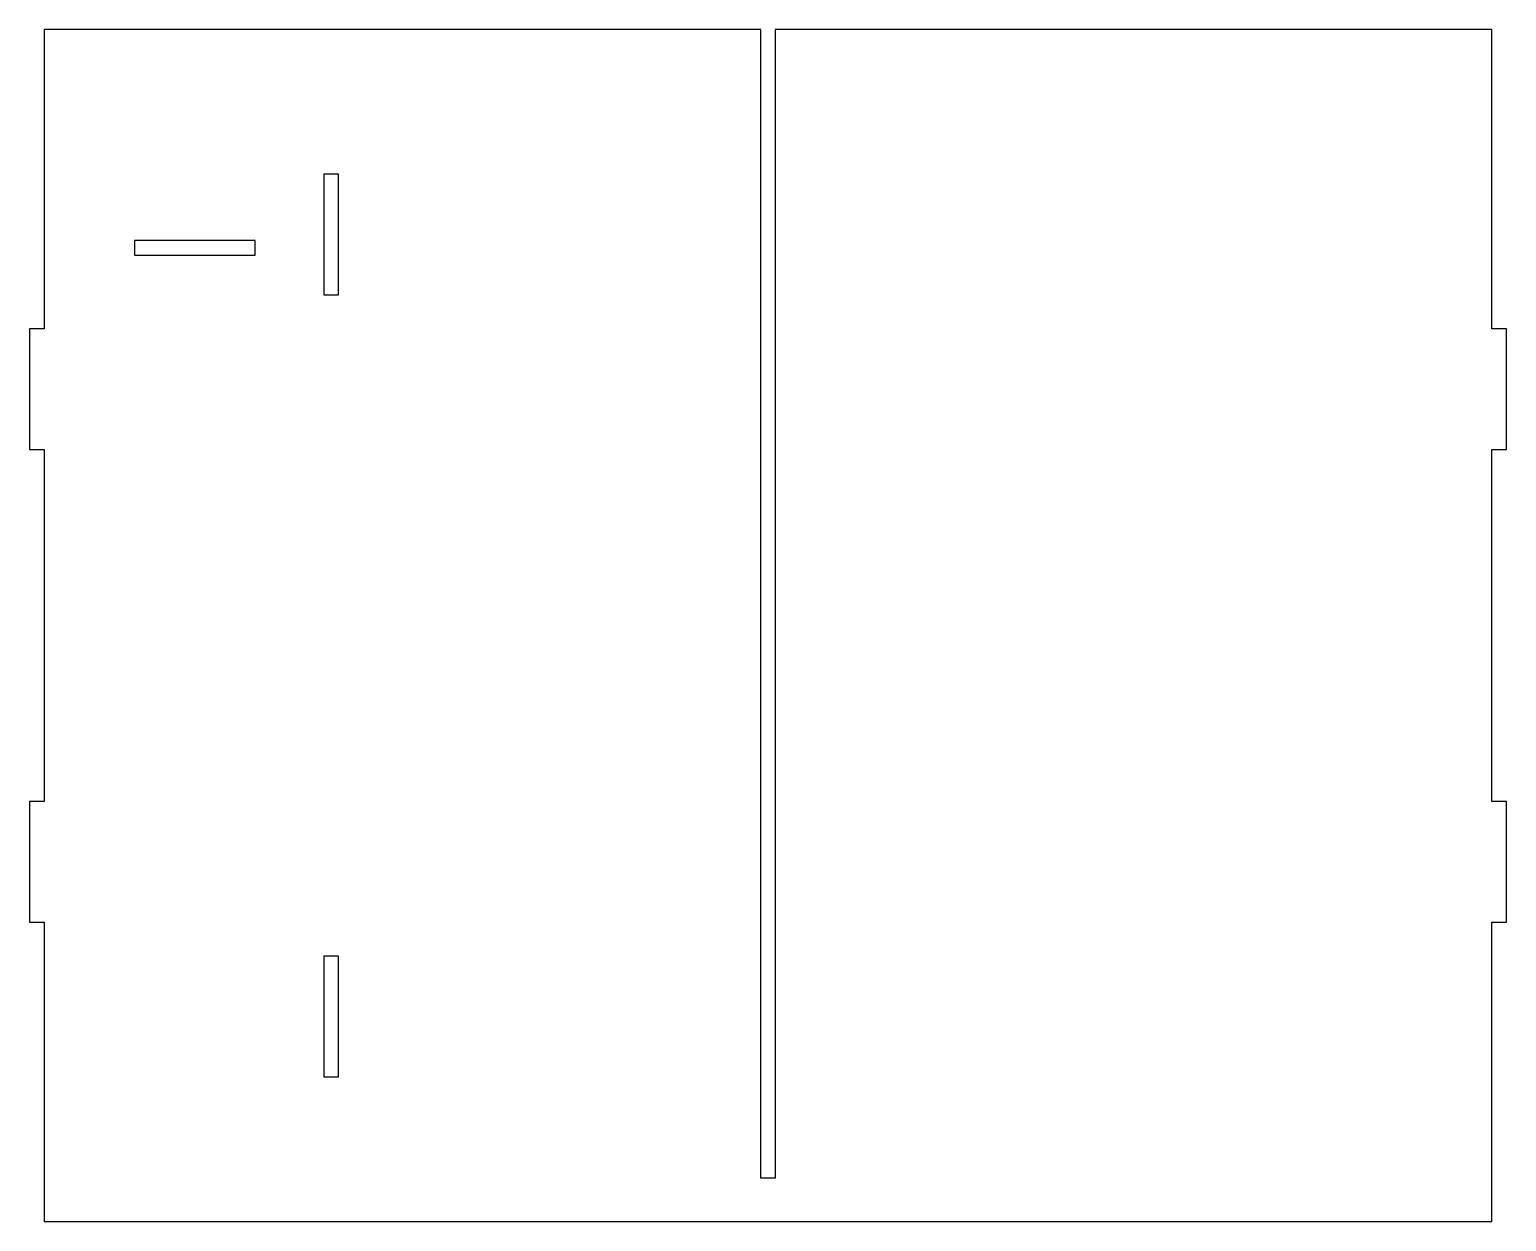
# Model space of a CAD drawing. Header units: millimetres. Extents: x -6 to 606, y -494 to 0.
import ezdxf

# ---------------------------------------------------------------- set-up
doc = ezdxf.new("R2010")
doc.units = ezdxf.units.MM

msp = doc.modelspace()

# ---------------------------------------------------------------- linework, layer by layer
at = {"color": 7, "linetype": 'Continuous', "lineweight": 25}
for p, q in [((297, 0), (0, 0)), ((0, 0), (0, -124)), ((297, -476), (297, 0)), ((303, 0), (303, -476)), ((600, 0), (303, 0)), ((600, -124), (600, 0)), ((122, -60), (116, -60)), ((116, -60), (116, -110)), ((122, -110), (122, -60)), ((87.5, -87.5), (37.5, -87.5)), ((37.5, -87.5), (37.5, -93.5)), ((87.5, -93.5), (87.5, -87.5)), ((37.5, -93.5), (87.5, -93.5)), ((116, -110), (122, -110)), ((-6, -124), (-6, -174)), ((0, -124), (-6, -124)), ((606, -124), (600, -124)), ((606, -174), (606, -124)), ((-6, -174), (0, -174)), ((0, -174), (0, -320)), ((600, -174), (606, -174)), ((600, -320), (600, -174)), ((-6, -320), (-6, -370)), ((0, -320), (-6, -320)), ((606, -320), (600, -320)), ((606, -370), (606, -320)), ((-6, -370), (0, -370)), ((0, -370), (0, -494)), ((600, -370), (606, -370)), ((600, -494), (600, -370)), ((122, -384), (116, -384)), ((116, -384), (116, -434)), ((122, -434), (122, -384)), ((116, -434), (122, -434)), ((303, -476), (297, -476)), ((0, -494), (600, -494))]:
    msp.add_line(p, q, dxfattribs=at)

doc.saveas('drawing.dxf')
